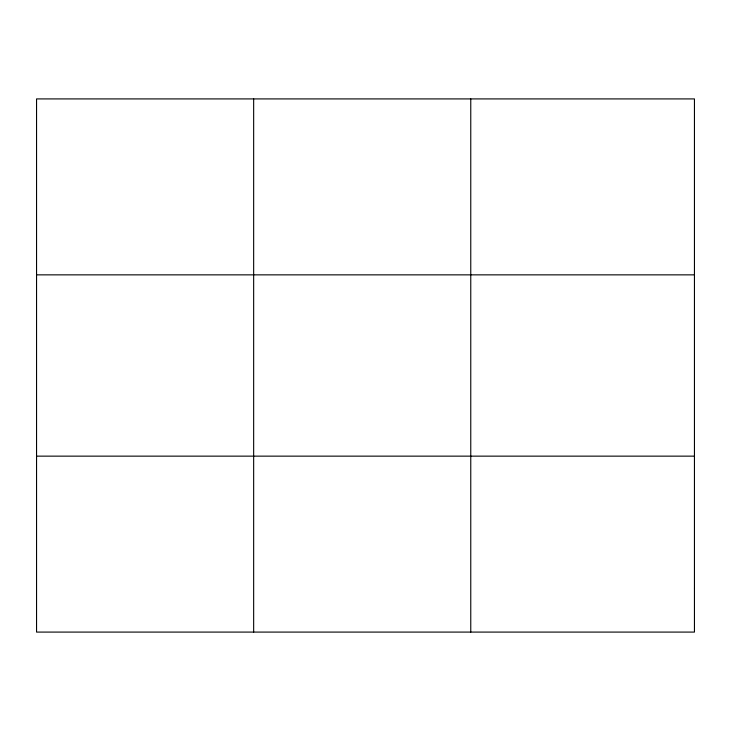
<?xml version="1.0" encoding="UTF-8"?>
<svg xmlns="http://www.w3.org/2000/svg" width="731" height="731" viewBox="0 0 731 731"><rect width="100%" height="100%" fill="white"/><g stroke="black" fill="none" stroke-linecap="round" stroke-linejoin="round"><path stroke-width="1.1" d="M253.657 98.913L253.657 632.087M470.764 98.913L470.764 632.087M36.55 274.856L694.45 274.856M36.55 456.144L694.45 456.144M694.45 588.099L694.45 632.087L36.55 632.087L36.55 98.913L694.45 98.913L694.45 588.099"/></g></svg>
